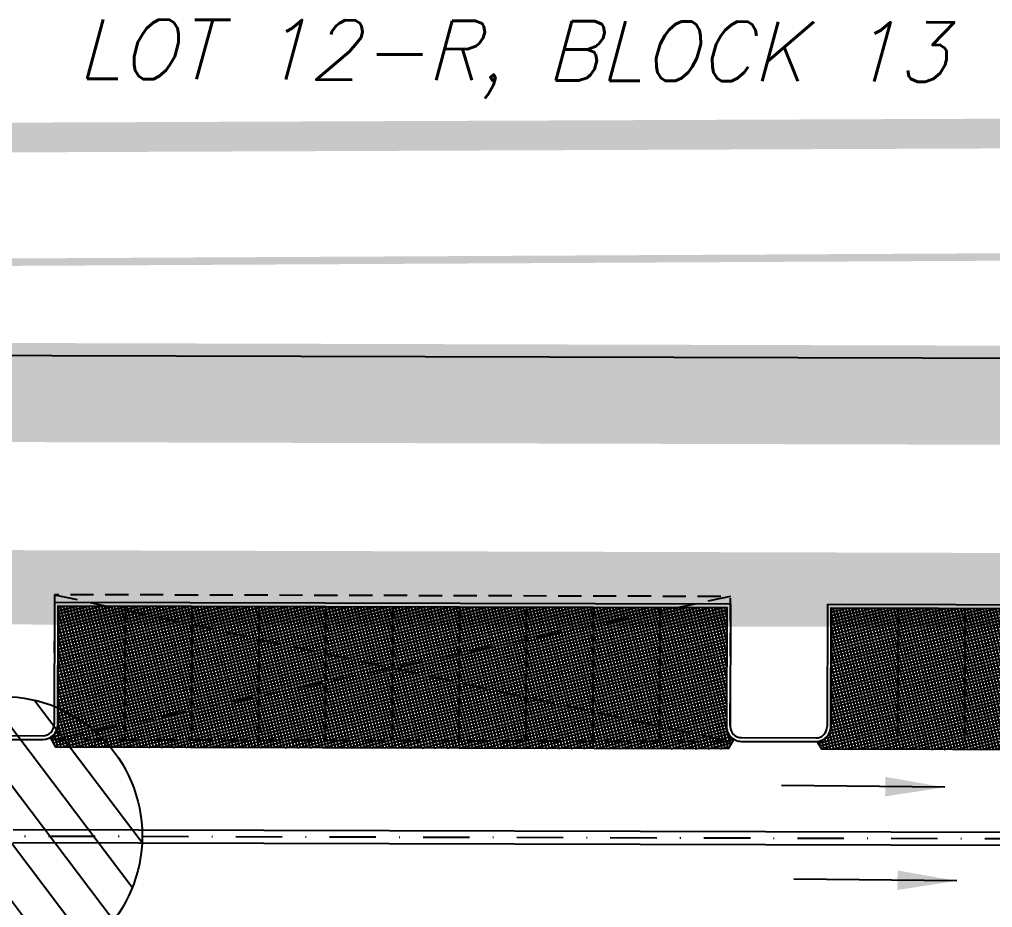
# Model space of a CAD drawing. Header units: feet. Extents: x 26064 to 27719, y 16802 to 28989.
# Drawn here: x 27254.8 to 27385.7, y 17939 to 18058.5 of the extents above; entities that cross this region are included whole.
import ezdxf
from ezdxf.enums import TextEntityAlignment as Align

# ---------------------------------------------------------------- set-up
doc = ezdxf.new("R2010")
doc.units = ezdxf.units.FT
doc.header["$LTSCALE"] = 50
doc.header["$MEASUREMENT"] = 0
for name, pattern in [('CENTERPL', [0.25, 0.125, -0.0625, 0, -0.0625]), ('DASHED', [0.75, 0.5, -0.25]), ('HIDDEN', [0.375, 0.25, -0.125]), ('HIDDEN25', [0.0938, 0.0625, -0.0313]), ('PHANTOM', [2.5, 1.25, -0.25, 0.25, -0.25, 0.25, -0.25])]:
    doc.linetypes.add(name, pattern=pattern)
for name, color, linetype in [('CANOPY', 7, 'HIDDEN25'), ('CL-ROADS', 9, 'CENTERPL'), ('CONC-5INCH-BOUNDS', 251, 'Continuous'), ('CONC-5INCH-HATCH', 251, 'Continuous'), ('CURB-B', 4, 'Continuous'), ('CURB-F', 32, 'Continuous'), ('DEMO-UTILITY', 1, 'Continuous'), ('FENCES-OTHER', 6, 'FENCE-WOOD'), ('INLET PROTECTION', 1, 'HIDDEN'), ('PARKSTRIPES', 32, 'Continuous'), ('s-adjacent-txt-100', 251, 'Continuous'), ('s-adjoiners', 1, 'PHANTOM'), ('SD-OUTER-PRIVATE', 6, 'Continuous'), ('SD-STRUCTURE', 6, 'Continuous'), ('SILT FENCE', 200, 'Continuous'), ('SILT_FENCE', 1, 'HIDDEN')]:
    doc.layers.add(name, color=color, linetype=linetype)
doc.styles.add('ls80', font='simplex', dxfattribs={"oblique": 15, "height": 4})
doc.linetypes.add('FENCE-WOOD', pattern='A,1,0,[132,ltypeshp.shx,S=0.05,R=0,X=0,Y=0],-0.1', length=1.1)
doc.dimstyles.new('dim', dxfattribs={"dimtxt": 0.18, "dimasz": 0.16, "dimexe": 0.0625, "dimexo": 0.0625, "dimgap": 0.03, "dimtad": 3, "dimdec": 4, "dimzin": 0, "dimdsep": 46, "dimtxsty": 'ls80', "dimcen": 0.09, "dimclrd": 256, "dimclre": 256, "dimclrt": 256, "dimaunit": 1, "dimadec": 4, "dimazin": 0, "dimtfac": 1, "dimtdec": 4, "dimtofl": 0, "dimtmove": 2, "dimatfit": 3, "dimfxl": 0, "dimtolj": 1, "dimtzin": 0, "dimlwd": -1, "dimlwe": -1, "dimarcsym": 0})

msp = doc.modelspace()

# ---------------------------------------------------------------- hatches: boundary and pattern name
at = {"layer": 'CONC-5INCH-HATCH'}
h = msp.add_hatch(dxfattribs=at)
h.set_pattern_fill('ANSI37', scale=3.33, angle=329.2625, style=0)
edge = h.paths.add_edge_path()
edge.add_line((27350.89014, 17961.62824), (27350.12412, 17960.34264))
edge.add_line((27350.12412, 17960.34264), (27259.66504, 17960.57311))
edge.add_line((27259.66504, 17960.57311), (27258.91303, 17961.86862))
edge.add_arc((27257.91199, 17963.60007), 2, 300.0344368, 359.8327778)
edge.add_line((27259.91198, 17963.59423), (27259.95865, 17979.58363))
edge.add_line((27259.95865, 17979.58363), (27349.96231, 17979.33972))
edge.add_line((27349.96231, 17979.33972), (27349.91565, 17963.35115))
edge.add_arc((27351.91564, 17963.34531), 2, 179.8327778, 239.1526771)
h = msp.add_hatch(dxfattribs=at)
h.set_pattern_fill('ANSI37', scale=3.33, angle=329.2625, style=0)
edge = h.paths.add_edge_path()
edge.add_line((27450.76731, 17979.06653), (27450.71588, 17960.08636))
edge.add_line((27450.71588, 17960.08636), (27362.73803, 17960.3105))
edge.add_line((27362.73803, 17960.3105), (27362.13373, 17961.32667))
edge.add_arc((27361.94907, 17963.31812), 2, 275.2976937, 359.8327778)
edge.add_line((27363.94906, 17963.31229), (27363.99573, 17979.30168))
edge.add_line((27363.99573, 17979.30168), (27450.76731, 17979.06653))
at = {"layer": 'INLET PROTECTION', "linetype": 'Continuous'}
h = msp.add_hatch(dxfattribs=at)
h.set_pattern_fill('ANSI31', scale=37.499998, angle=262.0889784, style=0)
h.set_pattern_definition([(307.088978, (51363.5067, -5316.098), (3.7392183, 2.82681806), [])])
edge = h.paths.add_edge_path()
edge.add_arc((27252.51845, 17948.62833), 18.75, 0, 360)

# ---------------------------------------------------------------- linework, layer by layer
at = {"layer": 'CANOPY', "color": 7}
for p, q in [((27350.46648, 17980.83835), (27259.41, 17961.596)), ((27259.46282, 17981.08498), (27350.40976, 17961.33041))]:
    msp.add_line(p, q, dxfattribs=at)
at = {"layer": 'CANOPY', "color": 7, "flags": 128}
msp.add_lwpolyline([(27259.46282, 17981.08498), (27259.41, 17961.596), (27350.40976, 17961.33041), (27350.46648, 17980.83835)], close=True, dxfattribs=at)
at = {"layer": 'CL-ROADS', "color": 7}
msp.add_line((26817.6736, 17949.78425), (27450.66491, 17948.08645), dxfattribs=at)
at = {"layer": 'CONC-5INCH-BOUNDS', "color": 7, "flags": 128}
msp.add_lwpolyline([(27350.89014, 17961.62824), (27350.12412, 17960.34264), (27259.66504, 17960.57311), (27258.91303, 17961.86862, 0.267006337), (27259.91198, 17963.59423), (27259.95865, 17979.58363), (27349.96231, 17979.33972), (27349.91565, 17963.35115, 0.264771154)], format="xyb", close=True, dxfattribs=at)
msp.add_lwpolyline([(27450.76731, 17979.06653), (27450.71588, 17960.08636), (27362.73803, 17960.3105), (27362.13373, 17961.32667, 0.386545216), (27363.94906, 17963.31229), (27363.99573, 17979.30168), (27450.76731, 17979.06653)], format="xyb", dxfattribs=at)
at = {"layer": 'CURB-B', "color": 7, "flags": 128}
for points in [[(27259.46011, 17980.08499), (27259.40795, 17963.59535)], [(27259.46011, 17980.08498), (27350.46377, 17979.83836)], [(27350.46377, 17979.83836), (27350.41566, 17963.35375)], [(27363.49719, 17979.80304), (27363.44906, 17963.31099)], [(27363.49719, 17979.80304), (27484.49664, 17979.47512)], [(27251.95094, 17962.12027), (27257.90288, 17962.10011)], [(27351.91057, 17961.84938), (27361.94398, 17961.81538)]]:
    msp.add_lwpolyline(points, dxfattribs=at)
for points in [[(27257.90288, 17962.10011, 0.414279549), (27259.40795, 17963.59535)], [(27350.41566, 17963.35375, 0.414076031), (27351.91057, 17961.84938)], [(27361.94398, 17961.81538, 0.414351107), (27363.44906, 17963.31099)]]:
    msp.add_lwpolyline(points, format="xyb", dxfattribs=at)
at = {"layer": 'CURB-F', "color": 7}
for p, q in [((27259.95865, 17979.58363), (27259.91198, 17963.59423)), ((27259.95865, 17979.58363), (27349.96231, 17979.33972)), ((27349.96231, 17979.33972), (27349.91565, 17963.35115)), ((27363.99573, 17979.30168), (27363.94906, 17963.31229)), ((27363.99573, 17979.30168), (27483.99529, 17978.97648)), ((27251.95059, 17961.61622), (27257.90657, 17961.60008)), ((27351.91022, 17961.34532), (27361.94365, 17961.31813))]:
    msp.add_line(p, q, dxfattribs=at)
for centre, start, end in [((27257.91199, 17963.60007), 269.844725, 359.8327778), ((27351.91564, 17963.34531), 179.8327778, 269.844725), ((27361.94907, 17963.31812), 269.844725, 359.8327778)]:
    msp.add_arc(centre, 2, start, end, dxfattribs=at)
at = {"layer": 'DEMO-UTILITY', "color": 1, "linetype": 'DASHED', "const_width": 4}
msp.add_lwpolyline([(27139.07639, 16837.55616), (27136.77996, 16836.40038), (27176.86763, 16836.40038), (27177.08777, 16899.81834), (27306.13781, 16899.37037), (27307.17391, 17114.23636), (27497.1933, 17113.50827), (27496.89571, 17057.7123), (27575.39252, 17057.1509), (27578.04835, 18013.41051), (27578.04835, 18043.90918), (26750.68492, 18040.58724), (26748.26576, 18022.94146), (26393.41176, 18022.94146)], dxfattribs=at)
at = {"layer": 'FENCES-OTHER', "color": 7, "ltscale": 0.5, "flags": 128}
msp.add_lwpolyline([(26250.46134, 18001.75788), (26756.80215, 18000.00023), (26756.86622, 18014.63596), (27577.18074, 18012.41286)], dxfattribs=at)
msp.add_lwpolyline([(26250.46134, 18001.75788), (26756.80215, 18000.00023), (26756.86622, 18014.63596), (27577.18074, 18012.41286)], dxfattribs=at)
at = {"layer": 'INLET PROTECTION', "color": 7, "linetype": 'Continuous'}
msp.add_circle((27252.51845, 17948.62833), 18.75, dxfattribs=at)
at = {"layer": 'PARKSTRIPES', "color": 7}
for p, q in [((27268.95861, 17979.55924), (27268.90608, 17961.55932)), ((27277.95858, 17979.53485), (27277.90605, 17961.53493)), ((27286.95855, 17979.51046), (27286.90601, 17961.51054)), ((27295.95852, 17979.48607), (27295.90598, 17961.48615)), ((27304.95848, 17979.46168), (27304.90595, 17961.46176)), ((27313.95845, 17979.43729), (27313.90592, 17961.43736)), ((27322.95842, 17979.4129), (27322.90588, 17961.41297)), ((27331.95838, 17979.38851), (27331.90585, 17961.38858)), ((27340.95835, 17979.36412), (27340.90582, 17961.36419)), ((27372.9957, 17979.27896), (27372.94317, 17961.27904)), ((27381.99567, 17979.25457), (27381.94313, 17961.25465))]:
    msp.add_line(p, q, dxfattribs=at)
at = {"layer": 's-adjoiners', "color": 7, "const_width": 1}
msp.add_lwpolyline([(27158.33043, 18025.33344), (27578.22467, 18027.53358)], dxfattribs=at)
at = {"layer": 'SD-OUTER-PRIVATE', "color": 7}
for p, q in [((27253.91264, 17949.49251), (27536.77105, 17948.72594)), ((27253.90754, 17947.74251), (27537.23521, 17946.97468))]:
    msp.add_line(p, q, dxfattribs=at)
at = {"layer": 'SILT FENCE', "linetype": 'Continuous', "const_width": 10, "flags": 128}
msp.add_lwpolyline([(27571.18993, 17113.92892), (27571.18993, 17648.08742), (27565.85877, 17658.64102), (27561.96805, 17673.0828), (27561.96805, 17792.50513), (27529.07287, 17872.54221), (27515.83663, 17965.7443), (27485.76855, 17981.4147), (26810.18741, 17983.35403), (26801.24797, 17983.84578), (26736.9852, 17997.16402), (26717.6278, 17998.68722), (26707.45353, 17998.94141), (26541.31565, 17998.97573), (26439.41486, 17996.83872), (26373.56271, 17989.8501), (26343.25903, 17981.11433), (26323.44511, 17981.69672), (26251.9082, 18008.79492), (26227.05969, 18020.52676)], dxfattribs=at)
at = {"layer": 'SILT_FENCE', "color": 3, "linetype": 'Continuous', "flags": 128}
msp.add_lwpolyline([(26250.44337, 18011.00838, 13.33333, 13.33333, 0), (27572.16596, 18007.42643, 13.33, 13.33, 0)], format="xyseb", dxfattribs=at)

# ---------------------------------------------------------------- texts
at = {"layer": 's-adjacent-txt-100', "color": 7, "style": 'ls80', "oblique": 15}
msp.add_text('LOT 12-R, BLOCK 13', height=8, rotation=359.8011111, dxfattribs=at).set_placement((27321.12621, 18054.3034), align=Align.MIDDLE_CENTER)

# ---------------------------------------------------------------- leaders
at = {"layer": 'SD-STRUCTURE', "color": 7}
for points in [[(27379.27572, 17955.16381), (27357.30876, 17955.40925)], [(27380.91937, 17942.57037), (27358.95242, 17942.81581)]]:
    msp.add_leader(points, dimstyle='dim', override={"dimscale": 50, "dimtad": 0, "dimpost": "'"}, dxfattribs=at)

doc.saveas('drawing.dxf')
